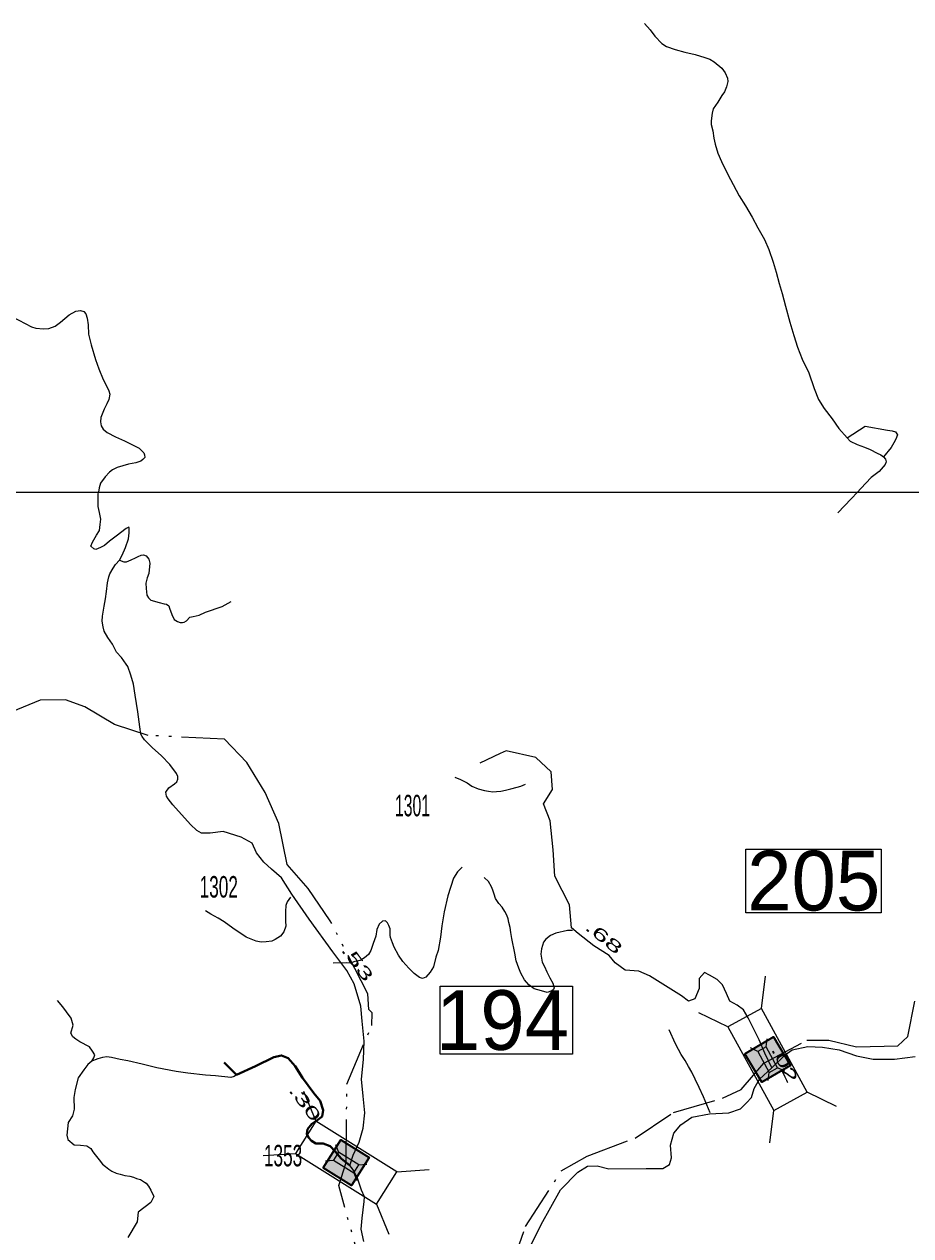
# Model space of a CAD drawing. Extents: x 301878 to 340724, y 234509 to 271929.
# Drawn here: x 321964 to 323822, y 256737 to 259275 of the extents above; entities that cross this region are included whole.
import ezdxf
from ezdxf.enums import TextEntityAlignment as Align

# ---------------------------------------------------------------- set-up
doc = ezdxf.new("R2010")
doc.units = 0
doc.header["$LTSCALE"] = 18
doc.linetypes.add('DASH_DOUBLE_DOT', pattern=[9.2, 5, -1.2, 0.3, -1.2, 0.3, -1.2])
doc.linetypes.add('LONG_DASHED', pattern=[7.5, 6, -1.5])
doc.layers.add('17', color=7, linetype='Continuous')
for name, color, linetype, lineweight in [('31', 7, 'Continuous', 35), ('32', 7, 'Continuous', 25), ('35', 7, 'Continuous', 13), ('50', 7, 'Continuous', 13), ('59', 7, 'DASH_DOUBLE_DOT', 13), ('63', 7, 'Continuous', 13), ('8', 7, 'Continuous', 25)]:
    doc.layers.add(name, color=color, linetype=linetype, lineweight=lineweight)

msp = doc.modelspace()

# ---------------------------------------------------------------- hatches: boundary and pattern name
at = {"layer": '31'}
for points in [[(323474.37, 257118.18), (323534.12, 257153.65), (323569.61, 257093.86), (323509.86, 257058.39)], [(322591.07, 256879.44), (322628.09, 256938.24), (322686.94, 256901.19), (322649.91, 256842.39)]]:
    msp.add_hatch(color=256, dxfattribs=at).paths.add_polyline_path(points)

# ---------------------------------------------------------------- linework, layer by layer
at = {"layer": '31', "lineweight": 25}
for points in [[(323476.17, 257546.61), (323759.65, 257546.61), (323759.65, 257413.34), (323476.17, 257413.34)], [(322836.15, 257259.53), (323112.88, 257259.53), (323112.88, 257117.72), (322836.15, 257117.72)]]:
    msp.add_lwpolyline(points, close=True, dxfattribs=at)
at = {"layer": '31'}
for points in [[(323474.37, 257118.18), (323534.12, 257153.65), (323569.61, 257093.86), (323509.86, 257058.39)], [(322591.07, 256879.44), (322628.09, 256938.24), (322686.94, 256901.19), (322649.91, 256842.39)]]:
    msp.add_lwpolyline(points, close=True, dxfattribs=at)
at = {"layer": '32'}
msp.add_line((323531.06, 257088.69), (323516.09, 257119.66), dxfattribs=at)
at = {"layer": '32', "lineweight": 40}
msp.add_line((322646.8, 256884.17), (322628.48, 256898.61), dxfattribs=at)
at = {"layer": '32'}
for points in [[(323516.09, 257119.66), (323504.38, 257147.5), (323480.95, 257193.65), (323471.44, 257210.49), (323458.26, 257220.02), (323442.89, 257228.07), (323435.57, 257244.19), (323427.52, 257262.5), (323416.54, 257273.49), (323400.44, 257283.01), (323389.46, 257288.14), (323378.48, 257275.69), (323378.48, 257255.17), (323369.7, 257233.2), (323356.52, 257228.07), (323341.88, 257239.79), (323274.55, 257281.55), (323251.86, 257291.07), (323223.31, 257293.27), (323202.82, 257308.65), (323189.82, 257324.36), (323157.62, 257344.14), (323125.41, 257370.51), (323110.77, 257382.23), (323107.11, 257430.58), (323076.09, 257490.09), (323072.4, 257545.45), (323066.19, 257606.08), (323052.59, 257641.88), (323071.03, 257671.86), (323068.72, 257708.76), (323036.46, 257738.75), (322974.23, 257752.58), (322961.95, 257747.52), (322918.92, 257727.21)], [(322646.8, 256884.17), (322653.73, 256905.92), (322666.42, 256933.13), (322674.58, 256962.16), (322678.21, 256994.81), (322674.58, 257029.28), (322670.96, 257064.66), (322675.49, 257106.38), (322676.39, 257144.48), (322672.77, 257186.21), (322670.05, 257217.95), (322655.55, 257264.72), (322640.14, 257292.84), (322611.13, 257331.84), (322561.28, 257399.87), (322525.03, 257452.48), (322503.27, 257486.95), (322482.43, 257505.09), (322466.21, 257519.29), (322450.8, 257539.25), (322441.74, 257559.2), (322419.08, 257571.9), (322381.01, 257583.69), (322353.82, 257580.06)], [(323531.06, 257088.69), (323558.66, 257116.1), (323573.65, 257126.49), (323605.94, 257133.41), (323637.08, 257132.26), (323671.67, 257126.49), (323708.57, 257113.8), (323743.17, 257106.87), (323788.14, 257106.87), (323830.81, 257112.64)], [(323006.04, 256677.6), (323047.47, 256760.25), (323087.83, 256832.95), (323124.73, 256869.88), (323144.34, 256882.57), (323165.09, 256883.73), (323189.31, 256876.8), (323267.72, 256877.96), (323302.32, 256877.96), (323316.16, 256886.04), (323320.77, 256899.89), (323318.46, 256926.43), (323325.38, 256951.82), (323340.37, 256969.13), (323363.43, 256985.28), (323400.34, 256992.21), (323440.7, 256994.52), (323464.91, 257002.59), (323477.6, 257015.29), (323487.98, 257026.83), (323493.74, 257045.29), (323505.27, 257064.91), (323531.06, 257088.69)], [(322675.81, 256724.76), (322670.73, 256750.89), (322672.54, 256774.11), (322676.53, 256808.58), (322677.26, 256818.14), (322671.46, 256832.65), (322663.12, 256855.51), (322654.78, 256873.29), (322650.43, 256879.82), (322646.8, 256884.17)]]:
    msp.add_lwpolyline(points, dxfattribs=at)
at = {"layer": '32', "lineweight": 40}
msp.add_lwpolyline([(322628.48, 256898.61), (322616.45, 256912.72), (322605.62, 256924.33), (322590.93, 256930.53), (322575.46, 256930.53), (322566.17, 256935.94), (322559.99, 256942.91), (322556.89, 256950.65), (322557.67, 256959.94), (322566.95, 256971.55), (322577.78, 256978.52), (322588.61, 256987.03), (322590.93, 257000.19), (322584.74, 257019.55), (322571.59, 257035.8), (322547.61, 257067.54), (322532.14, 257092.31), (322517.44, 257109.34), (322503.52, 257114.76), (322487.28, 257110.89), (322449.38, 257092.31), (322409.36, 257074.15), (322383.11, 257099.68)], dxfattribs=at)
at = {"layer": '35'}
for points in [[(323264.26, 259276.75), (323275.91, 259263.49), (323285.65, 259250.49), (323300.55, 259234.99), (323310.02, 259228.4), (323328.01, 259222.44), (323348.71, 259216.82), (323370.43, 259211.99), (323390.2, 259205.2), (323400.84, 259201.78), (323410.33, 259196.39), (323425.88, 259183.28), (323433.19, 259173.53), (323438.07, 259162.23), (323438.32, 259155.02), (323435.61, 259144.27), (323431.99, 259133.54), (323426.13, 259125.65), (323417.65, 259111.81), (323407.87, 259098), (323405.69, 259088.84), (323403.97, 259072.86), (323403.61, 259064.87), (323407.25, 259051.59), (323409.06, 259036.75), (323412.2, 259023.88), (323417.94, 259005.36), (323425.29, 258987.6), (323438.65, 258960.13), (323449.93, 258939.1), (323462.17, 258915.64), (323475.86, 258894.56), (323489.59, 258870.68), (323501.45, 258848.43), (323515.48, 258824.54), (323524.36, 258803.16), (323533.45, 258776.97), (323539.82, 258755.63), (323546.26, 258732.29), (323552.65, 258711.36), (323559.42, 258684.81), (323568.86, 258651.01), (323576.81, 258623.24), (323584.31, 258598.28), (323594.73, 258573.66), (323608.17, 258544.98), (323619.42, 258512.35), (323628.86, 258488.95), (323640.19, 258470.32), (323656.96, 258448.37), (323671.27, 258428.08), (323688.59, 258408.53)], [(321939.94, 258662.14), (321979.85, 258641.34), (321988.7, 258638.76), (322004.57, 258636.85), (322016.09, 258637.82), (322029.2, 258642.76), (322040.46, 258650.94), (322058.78, 258666.58), (322072.54, 258674.31), (322082.28, 258675.72), (322089.64, 258673.57), (322093.54, 258668.69), (322096.36, 258659.43), (322098.18, 258645.39), (322099, 258626.17), (322104.85, 258603.64), (322113.64, 258572.65), (322120.65, 258552.91), (322130.12, 258531.11), (322135.88, 258518.99), (322142.05, 258506.86), (322144.12, 258500.42), (322141.69, 258488.86), (322137.7, 258479.74), (322132.28, 258468.64), (322124.93, 258451.18), (322124.05, 258441.99), (322125.49, 258433.96), (322130.15, 258427.06), (322138.02, 258420.1), (322155.44, 258410.96), (322174.58, 258402.17), (322192.91, 258393.4), (322205.39, 258387.15), (322214.9, 258377.36), (322216.42, 258373.33), (322217, 258367.32), (322213.02, 258363.39)], [(323688.59, 258408.53), (323726.39, 258432.99), (323773.34, 258424.45), (323783.12, 258423.06), (323789.88, 258420.92), (323794.37, 258415.23), (323790.68, 258406.1), (323786.72, 258398.18), (323780.93, 258388.69), (323764.83, 258368.6)], [(323688.59, 258408.53), (323694.96, 258402), (323709.42, 258394.51), (323724.92, 258389.4), (323737.12, 258383.96), (323751.68, 258376.46), (323759.01, 258372.72), (323764.83, 258368.6)], [(322213.02, 258363.39), (322208.74, 258359.48), (322198.07, 258356.09), (322182.91, 258353.19), (322159.36, 258346.45), (322149.36, 258341.45), (322143.26, 258336.77), (322134.06, 258326.94), (322124.29, 258313.53), (322121.59, 258303.58), (322120.36, 258295.12)], [(323764.83, 258368.6), (323769.13, 258363.71), (323770.62, 258358.08), (323768.52, 258352.92), (323755.71, 258337.97), (323739.17, 258325.89), (323716.99, 258302.32), (323710.26, 258295.12)], [(322164.31, 258152.67), (322169.72, 258162.97), (322176.44, 258178.84), (322182.79, 258196.72), (322184.36, 258209.9), (322184.35, 258219.5), (322183.79, 258221.51), (322178.22, 258218.42), (322156.9, 258202.84), (322142.88, 258191.91), (322132.9, 258182.91), (322124.02, 258179.08), (322114.83, 258174.86), (322110.65, 258176.14), (322104.26, 258181.47), (322107.63, 258190.21), (322116.12, 258204.45), (322121.92, 258214.34), (322123.77, 258227.1), (322124.99, 258238.29), (322121.87, 258251.95), (322119.72, 258264.8), (322119.2, 258278.82), (322119.74, 258290.81), (322120.36, 258295.12)], [(323710.26, 258295.12), (323697.16, 258281.1), (323669.15, 258251.25)], [(322353.82, 257580.06), (322335.6, 257580.22), (322326.11, 257586.02), (322312.76, 257598.69), (322276.15, 257639.43), (322266.4, 257652.03), (322262.42, 257658.11), (322261.48, 257666.53), (322267.27, 257675.62), (322279.14, 257683.79), (322284.32, 257687.69), (322286.53, 257693.25), (322286.45, 257699.25), (322283.17, 257705.32), (322269.43, 257724), (322252.09, 257742.35), (322232.62, 257759.54), (322216.44, 257775.87), (322211.88, 257783.17), (322208.78, 257788.03), (322206.68, 257803.28), (322202.4, 257834.58), (322196.59, 257869.51), (322193.25, 257892.78), (322188.02, 257911.29), (322181.58, 257929.43), (322177.98, 257934.7), (322168.24, 257948.1), (322157.87, 257959.91), (322149.3, 257976.49), (322139.57, 257990.29), (322132.23, 258003.64), (322129.81, 258012.49), (322127.74, 258024.54), (322128.25, 258034.93), (322131.67, 258055.67), (322134.68, 258071.62), (322137.18, 258086.38), (322139.24, 258104.75), (322141.99, 258117.1), (322143.52, 258123.47), (322150.86, 258135.33), (322156.02, 258143.23), (322164.31, 258152.67)], [(322164.31, 258152.67), (322172.84, 258148.9), (322178.95, 258149.18), (322188.64, 258153.39), (322197.52, 258157.21), (322202.98, 258160.3), (322209.43, 258162.58), (322214.24, 258163.28), (322220.1, 258161.16), (322225.28, 258154.66), (322227.31, 258146.22), (322225.27, 258124.25), (322221.89, 258115.11), (322219.47, 258104.35), (322219.75, 258093.14), (322221.57, 258079.1), (322224.96, 258073.43), (322229.47, 258068.54), (322247.47, 258063.38), (322257.83, 258061.17), (322262.72, 258060.28), (322267.34, 258056.58), (322269.15, 258051.74), (322273.39, 258038.46), (322278.29, 258028.35), (322285.61, 258024.21), (322291.37, 258022.09), (322296.26, 258021.59), (322299.88, 258022.32), (322304.44, 258025.43), (322311.49, 258032.9), (322318.23, 258034.36), (322330.99, 258037.31), (322344.12, 258043.45), (322378.88, 258055.57), (322398.09, 258065.99)], [(322866.58, 257697.74), (322878.68, 257692.7), (322892.45, 257685.62), (322902.52, 257679.02), (322915.61, 257673.15), (322928.75, 257670.09), (322937.23, 257668.72), (322946.41, 257667.34), (322954.32, 257667.58), (322962.83, 257668.22), (322972.59, 257670.82), (322984.24, 257673.39), (322997.32, 257676.73), (323004.67, 257678.99), (323014.65, 257682.79)], [(322881.84, 257509.35), (322872.04, 257499.54), (322864.06, 257486.1), (322852.22, 257449.12), (322844.35, 257415.26), (322839.67, 257386.54), (322836.99, 257362.58), (322831.43, 257334.28), (322826.66, 257320.77), (322822.05, 257300.45), (322815.03, 257289.39), (322805.91, 257278.76), (322799.26, 257276.09), (322792.5, 257278.23), (322781.25, 257286.05), (322770.27, 257297.48), (322758.05, 257311.73), (322748.91, 257325.11), (322739.43, 257341.31), (322736.11, 257350.58), (322732.13, 257361.46), (322731.23, 257366.68), (322731.2, 257380.29), (322728.43, 257386.75), (322725.75, 257392.8), (322721.13, 257396.9), (322715.4, 257395.81), (322708.07, 257389.55), (322703.15, 257378.44), (322701.38, 257364.87), (322695.26, 257348.99), (322690.97, 257334.27), (322685.8, 257325.97), (322677.55, 257318.93), (322668.14, 257313.51), (322657.2, 257311.33), (322648.33, 257308.3), (322639.14, 257308.89), (322611.71, 257308.23)], [(323112.89, 257376.31), (323109.2, 257376.79), (323102.49, 257376.52), (323078.36, 257370.59), (323067.17, 257366.01), (323057.01, 257358.21), (323052.48, 257351.9), (323050.64, 257345.13), (323048.5, 257337.97), (323046.68, 257327.2), (323048.21, 257318.37), (323049.75, 257310.34), (323054.67, 257301.03), (323059.15, 257289.74), (323065.9, 257277.2), (323071.98, 257266.28), (323073.19, 257261.45), (323074.69, 257256.62), (323073.22, 257253.05), (323069.57, 257250.32), (323059.79, 257246.91), (323048.25, 257249.94), (323032.63, 257254.25), (323021.99, 257262.47), (323012.49, 257273.06), (323004.66, 257286.82), (323000.97, 257297.3), (322994.88, 257313.03), (322992.1, 257329.09), (322986.01, 257360.02), (322984.26, 257372.46), (322982.66, 257382.5), (322979.67, 257393.36), (322978.71, 257400.59), (322975.37, 257408.65), (322971.42, 257415.94), (322965.61, 257425.66), (322958.55, 257433), (322951.86, 257443.54), (322949.13, 257452.39), (322946.1, 257460.86), (322943.64, 257468.11), (322937.52, 257479.09), (322927.9, 257487.81)], [(322522.11, 257446.07), (322515.72, 257436.59), (322512.37, 257429.05), (322511.72, 257416.26), (322512.01, 257395.85), (322512.91, 257385.82), (322508.07, 257373.51), (322501.69, 257364.84), (322490.44, 257357.46), (322483.17, 257354.4), (322471.14, 257353.04), (322460.82, 257352.04), (322450.75, 257353.84), (322429.71, 257362.66), (322401.37, 257381.23), (322383.72, 257394.39), (322370.58, 257402.66), (322355.74, 257410.95), (322344.38, 257417.98)], [(322106.4, 257102.97), (322110.59, 257109.36), (322112.1, 257115.88), (322107.58, 257123.35), (322101.17, 257132.68), (322080.79, 257143.1), (322072.8, 257148.86), (322066.4, 257153.79), (322062.44, 257161.07), (322067.35, 257178.17), (322062.53, 257192.68), (322053.38, 257205.82), (322045.3, 257216.4), (322034.4, 257230.05)], [(323401.83, 256994.81), (323387.49, 257028.31), (323378.67, 257047.29), (323370.11, 257064.67), (323363.4, 257079.61), (323356.04, 257091.76), (323349.38, 257103.9), (323340.83, 257116.48), (323335.04, 257127.4), (323328.96, 257138.72), (323315.55, 257168.6)], [(322409.36, 257074.15), (322404.49, 257070.64), (322397.15, 257068.79), (322365.5, 257071.82), (322344.11, 257073.04), (322307.19, 257077.78), (322282.55, 257081.07), (322242.58, 257088.66), (322211.81, 257096.08), (322181.64, 257103.08), (322165.49, 257106.2), (322147.46, 257110.16), (322137.69, 257111.55), (322128.66, 257110.53), (322118.6, 257107.53), (322113.06, 257105.64), (322106.4, 257102.97)], [(322106.4, 257102.97), (322097.45, 257095.54), (322089.64, 257084.9), (322077.39, 257067.53), (322071.01, 257043.65), (322068.27, 257026.49), (322069.19, 257002.47), (322065.82, 256988.13), (322056.49, 256974.44), (322053.92, 256947.85), (322056.04, 256938.61), (322068.93, 256927.14), (322082.61, 256926.52), (322095.62, 256925.02), (322103.75, 256919.68), (322108.22, 256912.47), (322112.8, 256906.37), (322121.79, 256896.03), (322128.63, 256886.69), (322134.42, 256881.92), (322142.01, 256876.17), (322148.13, 256872.04), (322156.96, 256868.27), (322165.51, 256865.7), (322175.56, 256863.1), (322185.94, 256861.69), (322193.2, 256859.54), (322199.64, 256856.61), (322208.23, 256854.46), (322216.77, 256849.3), (322219.63, 256847.15), (322225.13, 256841.01), (322230, 256832.67), (322235.99, 256819.13), (322229.63, 256806.45), (322203.31, 256786.54), (322200.81, 256766.05), (322181.49, 256733.1)]]:
    msp.add_lwpolyline(points, dxfattribs=at)
at = {"layer": '50'}
for p, q in [((323509.08, 257212.95), (323517.27, 257280.53)), ((323438.9, 257174.55), (323377.57, 257204.09)), ((322549.51, 257040.2), (322575.43, 256977.26)), ((323666.41, 257007.95), (323605.08, 257037.49)), ((323526.71, 256931.51), (323534.9, 256999.1)), ((322465.06, 256905.19), (322533.01, 256909.43)), ((322745, 256871.2), (322812.94, 256875.45)), ((322702.58, 256803.38), (322728.5, 256740.43))]:
    msp.add_line(p, q, dxfattribs=at)
at = {"layer": '50', "linetype": 'LONG_DASHED'}
for p, q in [((323501.22, 257123.15), (323485.89, 257130.54)), ((323518.76, 257132.75), (323520.81, 257149.65)), ((323558.1, 257081.5), (323542.76, 257088.89)), ((323523.17, 257062.39), (323525.22, 257079.29)), ((322616.63, 256927.79), (322623.11, 256912.05)), ((322595.52, 256894.03), (322612.5, 256895.09)), ((322665.5, 256885.54), (322682.49, 256886.6)), ((322654.9, 256868.58), (322661.38, 256852.84))]:
    msp.add_line(p, q, dxfattribs=at)
at = {"layer": '50'}
for points in [[(323438.9, 257174.55), (323534.9, 256999.1), (323605.08, 257037.49), (323509.08, 257212.95)], [(322745, 256871.2), (322575.43, 256977.26), (322533.01, 256909.43), (322702.58, 256803.38)]]:
    msp.add_lwpolyline(points, close=True, dxfattribs=at)
at = {"layer": '50', "linetype": 'LONG_DASHED'}
for points in [[(323501.22, 257123.15), (323525.22, 257079.29), (323542.76, 257088.89), (323518.76, 257132.75)], [(322665.5, 256885.54), (322623.11, 256912.05), (322612.5, 256895.09), (322654.9, 256868.58)]]:
    msp.add_lwpolyline(points, close=True, dxfattribs=at)
at = {"layer": '59'}
for points in [[(322680.47, 256636.78), (322623.44, 256842.02), (322639, 256890.32), (322640.53, 257054.77), (322692.62, 257177.77), (322693.56, 257203.78), (322686.25, 257210.92), (322684.72, 257243.95), (322605.75, 257396.59), (322559.44, 257464.55), (322515.53, 257514.44), (322497.84, 257600.83), (322469.5, 257665.42), (322430.78, 257728.2), (322384.16, 257777.14), (322224.12, 257785.33), (322153.72, 257807.75), (322091.25, 257844.98), (322051, 257859.8), (321997.66, 257858.86), (321905, 257820.69)], [(322925.22, 256504.86), (323014.81, 256756.19), (323089.81, 256872.77), (323144.06, 256903.69), (323244.34, 256941.72), (323324.81, 256995.14), (323427.53, 257025.11), (323466.25, 257043.36), (323513.78, 257098.44), (323604.31, 257146.67), (323650.03, 257146.77), (323707.97, 257132.59), (323794.53, 257134.89), (323815.56, 257154.47), (323830.5, 257228.22)]]:
    msp.add_lwpolyline(points, dxfattribs=at)
at = {"layer": '63'}
for points in [[(321090.19, 256108.59), (321090.19, 258295.12), (322120.36, 258295.12)], [(322120.36, 258295.12), (323710.26, 258295.12), (323964.99, 258295.12), (326040.49, 258295.12), (328637.2, 258295.12), (329540.67, 258295.12), (329858.43, 258295.12)]]:
    msp.add_lwpolyline(points, dxfattribs=at)

# ---------------------------------------------------------------- texts
at = {"layer": '17'}
for s, rotation, width, p in [('.68', 320.689, 1.9, (323171.16, 257352.44)), ('.53', 306.635, 1.85, (322652.51, 257301.34)), ('.02', 295.796, 1.75, (323546.49, 257091.23)), ('.30', 307.072, 1.85, (322542.78, 257007.58))]:
    msp.add_text(s, height=25, rotation=rotation, dxfattribs=dict(at, width=width)).set_placement(p, align=Align.CENTER)
at = {"layer": '31'}
for s, p in [('205', (323479.18, 257418.48)), ('194', (322827.07, 257126.3))]:
    msp.add_text(s, height=125, dxfattribs=at).set_placement(p)
at = {"layer": '8'}
for s, width, p in [('1301', 0.55, (322777.99, 257615.75)), ('1301', 0.55, (322777.99, 257615.75)), ('1301', 0.55, (322777.99, 257615.75)), ('1302', 0.6, (322372.04, 257445.5)), ('1302', 0.6, (322372.04, 257445.5)), ('1302', 0.6, (322372.04, 257445.5)), ('1353', 0.6, (322506.77, 256882.4)), ('1353', 0.6, (322506.77, 256882.4)), ('1353', 0.6, (322506.77, 256882.4))]:
    msp.add_text(s, height=45, dxfattribs=dict(at, width=width)).set_placement(p, align=Align.CENTER)

doc.saveas('drawing.dxf')
